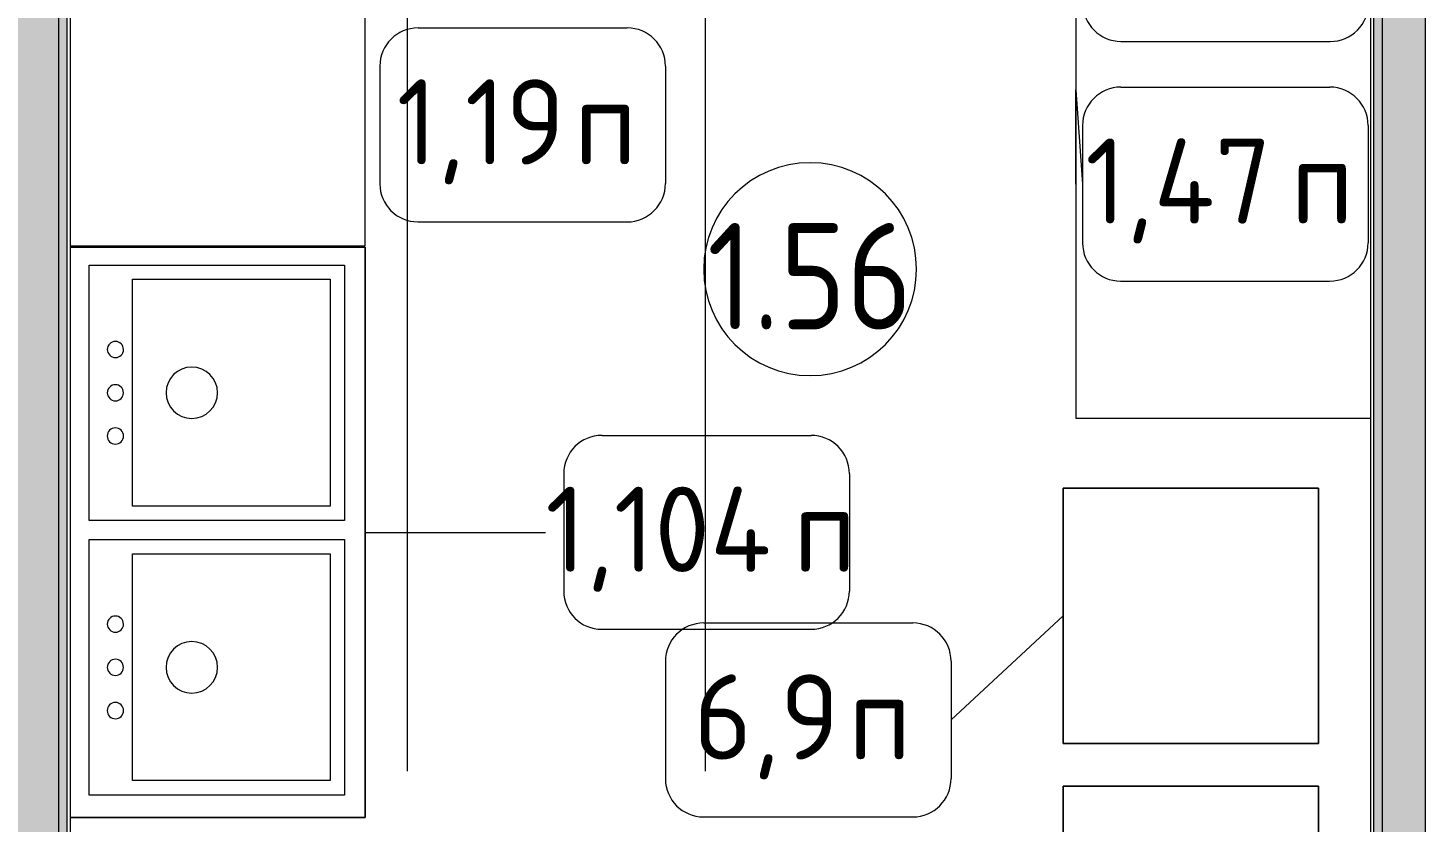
# Model space of a CAD drawing. Header units: millimetres. Extents: x 35840 to 252964, y -8553 to 29000.
# Drawn here: x 73968 to 77250, y 23810 to 25676 of the extents above; entities that cross this region are included whole.
import ezdxf

# ---------------------------------------------------------------- set-up
doc = ezdxf.new("R2010")
doc.units = ezdxf.units.MM
doc.linetypes.add('Осевая', pattern=[3175, 635, -476.25, 1587.5, -476.25])
for name, color, linetype, lineweight in [('A-AREA-IDEN', 7, 'Continuous', 9), ('A-WALL', 7, 'Continuous', 9), ('I-FURN-IDEN', 7, 'Continuous', 9), ('I-WALL', 7, 'Continuous', 9), ('P-SANR-FIXT', 7, 'Continuous', 9), ('P-SANR-FIXT-2', 7, 'Continuous', 13), ('Оси', 7, 'Continuous', 9), ('Оси-2', 7, 'Осевая', 9)]:
    doc.layers.add(name, color=color, linetype=linetype, lineweight=lineweight)
for name, color, linetype, lineweight, true_color in [('A-WALL-1', 9, 'Continuous', 9, 0x808080), ('A-WALL-FNSH-1', 9, 'Continuous', 9, 0x808080), ('I-FURN-1', 9, 'Continuous', 9, 0x808080)]:
    doc.layers.add(name, color=color, linetype=linetype, lineweight=lineweight, true_color=true_color)
doc.styles.add('GOST Common', font='GOST_Common.ttf', dxfattribs={"height": 200})
doc.styles.add('GOST Common_1', font='GOST_Common.ttf', dxfattribs={"width": 0.9, "height": 250})
pattern_1 = [(135, (600, 0), (-75.43415, -75.43415), [106.68, -17.78, 3.556, -17.78]), (135, (600, 75.39), (-75.43415, -75.43415), []), (50, (600, 0), (127.52922, -11.15758), [13.335, -146.685]), (355, (600, 0), (-24.66966, 133.74002), [10.668, -117.348]), (100.451, (610.63, -0.93), (102.85973, 122.58178), [11.333, -124.663]), (46.184, (600, 35.56), (189.75516, -29.43036), [20.002, -220.027]), (96.636, (615.81, 33.1), (166.1822, 173.1996), [17, -186.995]), (351.184, (600, 35.56), (166.18393, 173.19757), [16.002, -176.022]), (21, (617.78, 26.67), (106.13027, -71.58603), [13.335, -146.685]), (326, (617.78, 26.67), (43.26188, 128.93175), [10.668, -117.348]), (71.451, (626.62, 20.7), (149.39198, 57.34505), [11.333, -124.663]), (37.5, (600, 0), (2.162228, 59.188357), [3.353, -112.573, 3.353, -115.773, -117.792]), (37.5, (600, 0), (2.162228, 59.188357), [-235.052, 3.353, -114.44]), (7.5, (600, 0), (46.773857, 70.12615), [3.353, -64.567, 3.353, -109.906, -44.894]), (7.5, (600, 0), (46.773857, 70.12615), [-181.178, 3.353, -41.542]), (327.5, (560.35, 0), (94.91367, -4.010093), [3.353, -41.097, 3.353, -135.331, -184.023]), (327.5, (560.35, 0), (94.91367, -4.010093), [-183.134, 3.353, -180.67]), (317.5, (542.57, 0), (103.69057, 17.79882), [3.353, -54.432, 3.353, -88.748, -130.683]), (317.5, (542.57, 0), (103.69057, 17.79882), [-149.885, 3.353, -127.33])]
pattern_2 = [(0, (600, 0), (121.92, 30.48), [10.058, -81.382, 10.058, -81.382, -487.68]), (0, (600, 0), (121.92, 30.48), [-182.88, 10.058, -172.822, 10.058, -81.382, -213.36]), (0, (600, 0), (121.92, 30.48), [-457.2, 10.058, -50.902, 10.058, -142.342]), (120, (645.72, 15.24), (-87.356454, 90.345817), [10.058, -81.382, 10.058, -81.382, -487.68]), (120, (645.72, 15.24), (-87.356454, 90.345817), [-182.88, 10.058, -172.822, 10.058, -81.382, -213.36]), (120, (645.72, 15.24), (-87.356454, 90.345817), [-457.2, 10.058, -50.902, 10.058, -142.342]), (240, (660.96, 76.2), (-34.563546, -120.825817), [10.058, -81.382, 10.058, -81.382, -487.68]), (240, (660.96, 76.2), (-34.563546, -120.825817), [-182.88, 10.058, -172.822, 10.058, -81.382, -213.36]), (240, (660.96, 76.2), (-34.563546, -120.825817), [-457.2, 10.058, -50.902, 10.058, -142.342])]

# ---------------------------------------------------------------- blocks, each defined once
blk = doc.blocks.new('Мойка кухонная - Мойка Steel Hammer SH R 5151 GLOWE 4-25623908-План расстановки мебели и оборудования 1 этажа в осях 12-23')
at = {"layer": 'P-SANR-FIXT'}
for p, q in [((-300, 600), (300, 600)), ((-300, 0), (-300, 600)), ((300, 600), (300, 0)), ((-266.6, 566.4), (266.1, 566.4)), ((-266.6, 102.3), (-266.6, 566.4)), ((266.1, 566.4), (266.1, 102.3)), ((266.1, 102.3), (-266.6, 102.3)), ((300, 0), (-300, 0))]:
    blk.add_line(p, q, dxfattribs=at)
for centre, radius, start, end in [((0, 241.3), 60.5, 0, 180), ((0, 241.3), 60.5, 180, 0), ((-101.6, 61.9), 19, 90, 180), ((-101.6, 61.9), 19.1, 0, 90), ((0, 61.9), 19, 0, 180), ((101.6, 61.9), 19.1, 0, 180), ((-101.6, 61.9), 19, 180, 270), ((-101.6, 61.9), 19, 270, 0), ((0, 61.9), 19, 180, 0), ((101.6, 61.9), 19.1, 180, 0)]:
    blk.add_arc(centre, radius, start, end, dxfattribs=at)
blk = doc.blocks.new('Холодильник встроенный 1180 мм - 6_9п-25546520-План расстановки мебели и оборудования 1 этажа в осях 12-23')
at = {"layer": 'I-FURN-1'}
for p, q in [((305.1, 329.9), (-294.9, 329.9)), ((-294.9, 329.9), (-294.9, -270.1)), ((-294.9, -270.1), (-294.9, 329.9)), ((-294.9, 329.9), (305.1, 329.9)), ((305.1, -270.1), (305.1, 329.9)), ((305.1, 329.9), (305.1, -270.1)), ((-294.9, -270.1), (305.1, -270.1)), ((305.1, -270.1), (-294.9, -270.1))]:
    blk.add_line(p, q, dxfattribs=at)
blk = doc.blocks.new('Стол базовый прямоугольный - 1_47п-V184-План расстановки мебели и оборудования 1 этажа в осях 12-23')
at = {"layer": 'I-FURN-1'}
for p, q in [((-550, 342), (-550, -350)), ((550, -350), (550, 342)), ((-550, -350), (550, -350))]:
    blk.add_line(p, q, dxfattribs=at)
blk = doc.blocks.new('Стол базовый прямоугольный - 1_24п-V186-План расстановки мебели и оборудования 1 этажа в осях 12-23')
at = {"layer": 'I-FURN-1'}
for p, q in [((-700, 342), (-700, -350)), ((700, -350), (700, 342)), ((-700, -350), (700, -350))]:
    blk.add_line(p, q, dxfattribs=at)
blk = doc.blocks.new('Марка_Мебель - В прямоуг_Balcon_Марка-25523697-План расстановки мебели и оборудования 1 этажа в осях 12-23')
at = {"layer": 'I-FURN-IDEN'}
for p, q in [((-2.455, 2.278), (2.455, 2.278)), ((-3.355, 1.378), (-3.355, -1.384)), ((3.355, 1.378), (3.355, -1.378)), ((-2.461, -2.278), (2.455, -2.278))]:
    blk.add_line(p, q, dxfattribs=at)
for centre, radius, start, end in [((-2.455, 1.378), 0.9, 90, 180), ((2.455, 1.378), 0.9, 0, 90), ((-2.461, -1.384), 0.893, 180, 270), ((2.455, -1.378), 0.9, 270, 0)]:
    blk.add_arc(centre, radius, start, end, dxfattribs=at)
blk = doc.blocks.new('Марка_Помещения - Номер-25198446-План расстановки мебели и оборудования 1 этажа в осях 12-23')
at = {"layer": 'A-AREA-IDEN'}
for start, end in [(360, 180), (180, 360)]:
    blk.add_arc((0, 0), 2.5, start, end, dxfattribs=at)

msp = doc.modelspace()

# ---------------------------------------------------------------- hatches: boundary and pattern name
at = {"layer": 'I-WALL'}
h = msp.add_hatch(dxfattribs=at)
h.set_pattern_fill('FP_85', color=256, style=0, pattern_type=2)
h.set_pattern_definition(pattern_2)
h.paths.add_polyline_path([(74060, 22800), (74060, 26870), (74040, 26870), (74040, 22800)])
h = msp.add_hatch(dxfattribs=at)
h.set_pattern_fill('FP_22', color=256, style=0, pattern_type=2)
h.set_pattern_definition(pattern_1)
h.paths.add_polyline_path([(74040, 23200), (74040, 26600), (73940, 26600), (73940, 23200), (73949.7, 23200)])
h = msp.add_hatch(dxfattribs=at)
h.set_pattern_fill('FP_22', color=256, style=0, pattern_type=2)
h.set_pattern_definition(pattern_1)
h.paths.add_polyline_path([(77150, 23200), (77250, 23200), (77250, 26600), (77150, 26600), (77150, 23475.8)])
h = msp.add_hatch(dxfattribs=at)
h.set_pattern_fill('FP_85', color=256, style=0, pattern_type=2)
h.set_pattern_definition(pattern_2)
h.paths.add_polyline_path([(77150, 23200), (77150, 26310), (77130, 26310), (77130, 23200)])

# ---------------------------------------------------------------- linework, layer by layer
at = {"layer": 'A-WALL'}
for p, q in [((74060, 22820), (74060, 26870)), ((77130, 23220), (77130, 26310))]:
    msp.add_line(p, q, dxfattribs=at)
at = {"layer": 'A-WALL-1'}
for p, q in [((77250, 27100), (77250, 23200)), ((74040, 26870), (74040, 23200)), ((77150, 23200), (77150, 26600))]:
    msp.add_line(p, q, dxfattribs=at)
at = {"layer": 'A-WALL-FNSH-1'}
for p, q in [((74068, 22828), (74068, 26852)), ((77122, 26302), (77122, 23228))]:
    msp.add_line(p, q, dxfattribs=at)
at = {"layer": 'I-FURN-1'}
for p, q in [((74760.1, 25161), (74068, 25161)), ((74068, 25161), (74760.1, 25161)), ((74760.1, 23821), (74760.1, 25161)), ((74760.1, 25161), (74760.1, 23821)), ((74068, 23821), (74760.1, 23821)), ((74760.1, 23821), (74068, 23821))]:
    msp.add_line(p, q, dxfattribs=at)
at = {"layer": 'I-FURN-IDEN'}
for p, q in [((76430, 25530.2), (76445.5, 25309)), ((76430, 25309), (76430, 25530.2)), ((74760.1, 24491), (75183.7, 24491)), ((76399.9, 24294.9), (76136.6, 24050.4))]:
    msp.add_line(p, q, dxfattribs=at)
at = {"layer": 'Оси'}
for p, q in [((75560, 25078.1), (75560, 27578.1)), ((74860, 24898.1), (74860, 27398.1))]:
    msp.add_line(p, q, dxfattribs=at)
at = {"layer": 'Оси-2'}
for p, q in [((75560, 593.7), (75560, 25078.1)), ((74860, 593.7), (74860, 24898.1))]:
    msp.add_line(p, q, dxfattribs=at)

# ---------------------------------------------------------------- block references
at = {"layer": 'A-AREA-IDEN', "xscale": 99.99999999999993, "yscale": 99.99999999999993, "zscale": 99.99999999999993}
msp.add_blockref('Марка_Помещения - Номер-25198446-План расстановки мебели и оборудования 1 этажа в осях 12-23', (75805.5, 25109.2), dxfattribs=at)
at = {"layer": 'I-FURN-1'}
for name, p, rotation in [('Стол базовый прямоугольный - 1_24п-V186-План расстановки мебели и оборудования 1 этажа в осях 12-23', (74410, 25864), 90.00000000000014), ('Стол базовый прямоугольный - 1_47п-V184-План расстановки мебели и оборудования 1 этажа в осях 12-23', (76780, 25309), 270.0000000000002), ('Холодильник встроенный 1180 мм - 6_9п-25546520-План расстановки мебели и оборудования 1 этажа в осях 12-23', (76670, 24300), 270.0000000000001), ('Холодильник встроенный 1180 мм - 6_9п-25546520-План расстановки мебели и оборудования 1 этажа в осях 12-23', (76670, 23600), 270.0000000000001)]:
    msp.add_blockref(name, p, dxfattribs=dict(at, rotation=rotation))
at = {"layer": 'I-FURN-IDEN', "xscale": 99.99999999999993, "yscale": 99.99999999999993, "zscale": 99.99999999999993}
for p in [(76781.8, 25871.9), (75130.2, 25448.1), (76780.9, 25309), (75562.2, 24491), (75801.1, 24050.4)]:
    msp.add_blockref('Марка_Мебель - В прямоуг_Balcon_Марка-25523697-План расстановки мебели и оборудования 1 этажа в осях 12-23', p, dxfattribs=at)
at = {"layer": 'P-SANR-FIXT-2', "rotation": 270.0000000000002}
for p in [(74111.7, 24818.9), (74111.7, 24173.9)]:
    msp.add_blockref('Мойка кухонная - Мойка Steel Hammer SH R 5151 GLOWE 4-25623908-План расстановки мебели и оборудования 1 этажа в осях 12-23', p, dxfattribs=at)

# ---------------------------------------------------------------- texts
at = {"layer": 'A-AREA-IDEN', "insert": (75563.6, 25217.7), "char_height": 250, "width": 606.076, "attachment_point": 1, "style": 'GOST Common_1'}
msp.add_mtext('1.56', dxfattribs=at)
at = {"layer": 'I-FURN-IDEN', "char_height": 200, "attachment_point": 1, "style": 'GOST Common'}
for s, insert, width in [('1,19', (74834.2, 25555.1), 505.063), ('\\fGOST Common|b0|i0|c204|p34|;п', (75250.9, 25555.1), 176.371), ('1,47', (76451.9, 25416.1), 585.232), ('\\fGOST Common|b0|i0|c204|p34|;п', (76934.8, 25416.1), 176.371), ('1,104', (75183.7, 24598.1), 705.485), ('\\fGOST Common|b0|i0|c204|p34|;п', (75765.8, 24598.1), 176.371), ('6,9', (75531.6, 24157.4), 440.928), ('\\fGOST Common|b0|i0|c204|p34|;п', (75895.4, 24157.4), 176.371)]:
    msp.add_mtext(s, dxfattribs=dict(at, insert=insert, width=width))

doc.saveas('drawing.dxf')
